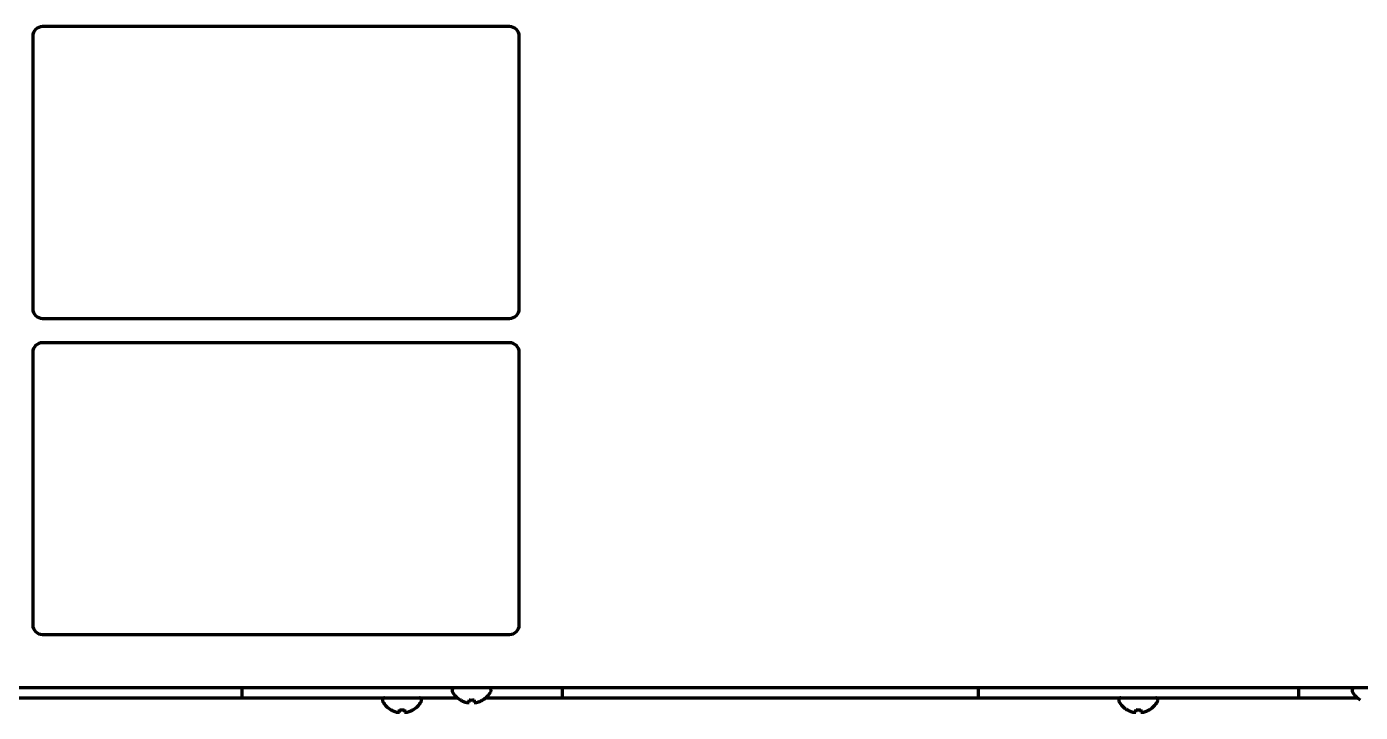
# Model space of a CAD drawing. Header units: inches. Extents: x -2405 to 7588, y 441 to 5654.
# Drawn here: x 826.2 to 1100.3, y 2379.1 to 2520.1 of the extents above; entities that cross this region are included whole.
import ezdxf

# ---------------------------------------------------------------- set-up
doc = ezdxf.new("R2010")
doc.units = ezdxf.units.IN

msp = doc.modelspace()

# ---------------------------------------------------------------- linework, layer by layer
at = {"linetype": 'Continuous', "lineweight": 70}
for p, q in [((925.42, 2520.13), (829.42, 2520.13)), ((827.42, 2518.13), (827.42, 2462.13)), ((927.42, 2462.13), (927.42, 2518.13)), ((829.42, 2460.13), (925.42, 2460.13)), ((925.42, 2455.13), (829.42, 2455.13)), ((827.42, 2453.13), (827.42, 2397.13)), ((927.42, 2397.13), (927.42, 2453.13)), ((829.42, 2395.13), (925.42, 2395.13)), ((1305.62, 2384.13), (726.42, 2384.13)), ((870.4, 2384.13), (870.4, 2382.13)), ((913.62, 2383.73), (913.62, 2383.53)), ((921.62, 2383.53), (921.62, 2383.73)), ((936.24, 2384.13), (936.24, 2382.13)), ((1021.74, 2384.13), (1021.74, 2382.13)), ((1087.58, 2384.13), (1087.58, 2382.13)), ((1098.62, 2383.73), (1098.62, 2383.53)), ((792.9, 2382.13), (862.4, 2382.13)), ((862.4, 2382.13), (870.4, 2382.13)), ((870.4, 2382.13), (873.4, 2382.13)), ((873.4, 2382.13), (914.66, 2382.13)), ((899.32, 2381.73), (899.32, 2381.53)), ((901.02, 2379.65), (901.02, 2379.68)), ((905.62, 2379.68), (905.62, 2379.65)), ((907.32, 2381.53), (907.32, 2381.73)), ((915.32, 2381.65), (915.32, 2381.68)), ((919.92, 2381.68), (919.92, 2381.65)), ((920.57, 2382.13), (933.24, 2382.13)), ((933.24, 2382.13), (936.24, 2382.13)), ((936.24, 2382.13), (944.24, 2382.13)), ((944.24, 2382.13), (1013.74, 2382.13)), ((1013.74, 2382.13), (1021.74, 2382.13)), ((1021.74, 2382.13), (1024.74, 2382.13)), ((1024.74, 2382.13), (1084.58, 2382.13)), ((1050.66, 2381.73), (1050.66, 2381.53)), ((1052.36, 2379.65), (1052.36, 2379.68)), ((1056.96, 2379.68), (1056.96, 2379.65)), ((1058.66, 2381.53), (1058.66, 2381.73)), ((1084.58, 2382.13), (1087.58, 2382.13)), ((1087.58, 2382.13), (1095.58, 2382.13)), ((1095.58, 2382.13), (1099.67, 2382.13))]:
    msp.add_line(p, q, dxfattribs=at)
for centre, radius, start, end in [((829.42, 2518.13), 2, 90, 180), ((925.42, 2518.13), 2, 0, 90), ((829.42, 2462.13), 2, 180, 270), ((925.42, 2462.13), 2, 270, 0), ((829.42, 2453.13), 2, 90, 180), ((925.42, 2453.13), 2, 0, 90), ((829.42, 2397.13), 2, 180, 270), ((925.42, 2397.13), 2, 270, 0), ((914.02, 2383.73), 0.4, 90, 180), ((914.02, 2383.53), 0.4, 180, 210.3012), ((917.82, 2385.75), 4.8, 210.3012, 238.4186), ((917.42, 2385.75), 4.8, 301.5837, 329.6988), ((921.22, 2383.73), 0.4, 0, 90), ((921.22, 2383.53), 0.4, 329.6988, 0), ((1099.02, 2383.73), 0.4, 90, 180), ((1099.02, 2383.53), 0.4, 180, 210.3012), ((1102.82, 2385.75), 4.8, 210.3012, 238.4186), ((899.72, 2381.73), 0.4, 90, 180), ((899.72, 2381.53), 0.4, 180, 210.3012), ((903.52, 2383.75), 4.8, 210.3012, 238.4186), ((903.32, 2383.43), 3.78, 262.3959, 269.9965), ((903.32, 2383.43), 3.78, 270.0035, 277.6041), ((903.12, 2383.75), 4.8, 301.5837, 329.6988), ((906.92, 2381.73), 0.4, 0, 90), ((906.92, 2381.53), 0.4, 329.6988, 0), ((917.62, 2385.43), 3.78, 262.3959, 269.9965), ((917.62, 2385.43), 3.78, 270.0035, 277.6041), ((1051.06, 2381.73), 0.4, 90, 180), ((1051.06, 2381.53), 0.4, 180, 210.3012), ((1054.86, 2383.75), 4.8, 210.3012, 238.4186), ((1054.66, 2383.43), 3.78, 262.3959, 269.9965), ((1054.66, 2383.43), 3.78, 270.0035, 277.6041), ((1054.46, 2383.75), 4.8, 301.5837, 329.6988), ((1058.26, 2381.73), 0.4, 0, 90), ((1058.26, 2381.53), 0.4, 329.6988, 0)]:
    msp.add_arc(centre, radius, start, end, dxfattribs=at)
for points in [[(901.02, 2379.68), (901.22, 2379.56), (901.43, 2379.45), (901.76, 2379.31), (901.87, 2379.27), (902.09, 2379.2), (902.2, 2379.16), (902.32, 2379.13)], [(903.82, 2379.68), (903.82, 2379.56), (903.82, 2379.45), (903.82, 2379.31), (903.82, 2379.27), (903.82, 2379.2), (903.82, 2379.16), (903.82, 2379.13)], [(915.32, 2381.68), (915.52, 2381.56), (915.73, 2381.45), (916.06, 2381.31), (916.17, 2381.27), (916.39, 2381.2), (916.5, 2381.16), (916.62, 2381.13)], [(918.12, 2381.68), (918.12, 2381.56), (918.12, 2381.45), (918.12, 2381.31), (918.12, 2381.27), (918.12, 2381.2), (918.12, 2381.16), (918.12, 2381.13)], [(1052.36, 2379.68), (1052.56, 2379.56), (1052.77, 2379.45), (1053.1, 2379.31), (1053.21, 2379.27), (1053.43, 2379.2), (1053.54, 2379.16), (1053.66, 2379.13)], [(1055.16, 2379.68), (1055.16, 2379.56), (1055.16, 2379.45), (1055.16, 2379.31), (1055.16, 2379.27), (1055.16, 2379.2), (1055.16, 2379.16), (1055.16, 2379.13)]]:
    msp.add_open_spline(points, degree=3, knots=[0, 0, 0, 0, 0.5, 0.5, 0.75, 0.75, 1, 1, 1, 1], dxfattribs=at)
for points in [[(902.82, 2379.13), (902.82, 2379.15), (902.82, 2379.18), (902.82, 2379.23), (902.82, 2379.28), (902.82, 2379.34), (902.82, 2379.41), (902.82, 2379.48), (902.82, 2379.57), (902.82, 2379.64), (902.82, 2379.68)], [(904.32, 2379.13), (904.37, 2379.15), (904.48, 2379.18), (904.64, 2379.23), (904.8, 2379.28), (904.96, 2379.34), (905.11, 2379.41), (905.27, 2379.48), (905.43, 2379.57), (905.56, 2379.64), (905.62, 2379.68)], [(916.62, 2381.13), (916.64, 2381.13), (916.69, 2381.12), (916.77, 2381.12), (916.84, 2381.12), (916.91, 2381.12), (916.98, 2381.12), (917.05, 2381.12), (917.09, 2381.13), (917.12, 2381.13)], [(917.12, 2381.13), (917.12, 2381.15), (917.12, 2381.18), (917.12, 2381.23), (917.12, 2381.28), (917.12, 2381.34), (917.12, 2381.41), (917.12, 2381.48), (917.12, 2381.57), (917.12, 2381.64), (917.12, 2381.68)], [(918.12, 2381.13), (918.14, 2381.13), (918.19, 2381.12), (918.26, 2381.12), (918.33, 2381.12), (918.4, 2381.12), (918.47, 2381.12), (918.55, 2381.12), (918.59, 2381.13), (918.62, 2381.13)], [(918.62, 2381.13), (918.67, 2381.15), (918.78, 2381.18), (918.94, 2381.23), (919.1, 2381.28), (919.26, 2381.34), (919.41, 2381.41), (919.56, 2381.48), (919.73, 2381.57), (919.85, 2381.64), (919.92, 2381.68)], [(1054.16, 2379.13), (1054.16, 2379.15), (1054.16, 2379.18), (1054.16, 2379.23), (1054.16, 2379.28), (1054.16, 2379.34), (1054.16, 2379.41), (1054.16, 2379.48), (1054.16, 2379.57), (1054.16, 2379.64), (1054.16, 2379.68)], [(1055.66, 2379.13), (1055.71, 2379.15), (1055.82, 2379.18), (1055.98, 2379.23), (1056.14, 2379.28), (1056.3, 2379.34), (1056.45, 2379.41), (1056.6, 2379.48), (1056.77, 2379.57), (1056.89, 2379.64), (1056.96, 2379.68)], [(902.32, 2379.13), (902.35, 2379.13), (902.4, 2379.12), (902.47, 2379.12), (902.54, 2379.12), (902.61, 2379.12), (902.68, 2379.12), (902.75, 2379.12), (902.8, 2379.13), (902.82, 2379.13)], [(903.82, 2379.13), (903.84, 2379.13), (903.89, 2379.12), (903.96, 2379.12), (904.03, 2379.12), (904.11, 2379.12), (904.18, 2379.12), (904.25, 2379.12), (904.3, 2379.13), (904.32, 2379.13)], [(1053.66, 2379.13), (1053.68, 2379.13), (1053.73, 2379.12), (1053.81, 2379.12), (1053.88, 2379.12), (1053.95, 2379.12), (1054.02, 2379.12), (1054.09, 2379.12), (1054.13, 2379.13), (1054.16, 2379.13)], [(1055.16, 2379.13), (1055.18, 2379.13), (1055.23, 2379.12), (1055.3, 2379.12), (1055.37, 2379.12), (1055.44, 2379.12), (1055.51, 2379.12), (1055.59, 2379.12), (1055.63, 2379.13), (1055.66, 2379.13)]]:
    msp.add_open_spline(points, degree=3, dxfattribs=at)

doc.saveas('drawing.dxf')
